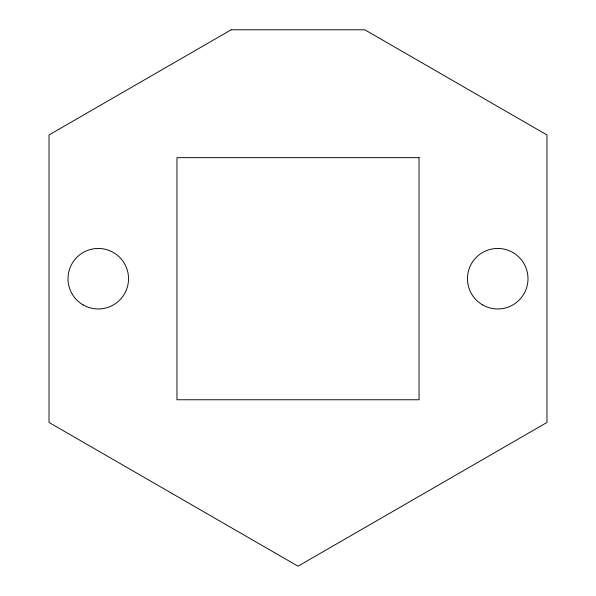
<?xml version="1.0" encoding="UTF-8"?>
<svg xmlns="http://www.w3.org/2000/svg" width="596" height="596" viewBox="0 0 596 596"><rect width="100%" height="100%" fill="white"/><g stroke="black" fill="none" stroke-linecap="round" stroke-linejoin="round"><path stroke-width="0.89" d="M231.166 29.8L49.021 134.964L49.021 422.452L298 566.2L546.979 422.452L546.979 134.964L364.834 29.8L231.166 29.8M419.048 157.657L176.952 157.657L176.952 399.76L419.048 399.76L419.048 157.657M83.135 304.914A30.262 30.262 0 0 0 128.527 278.704A30.262 30.262 0 0 0 83.135 252.503A30.262 30.262 0 0 0 83.135 304.914M482.604 304.914A30.262 30.262 0 0 0 527.996 278.704A30.262 30.262 0 0 0 482.604 252.503A30.262 30.262 0 0 0 482.604 304.914"/></g></svg>
